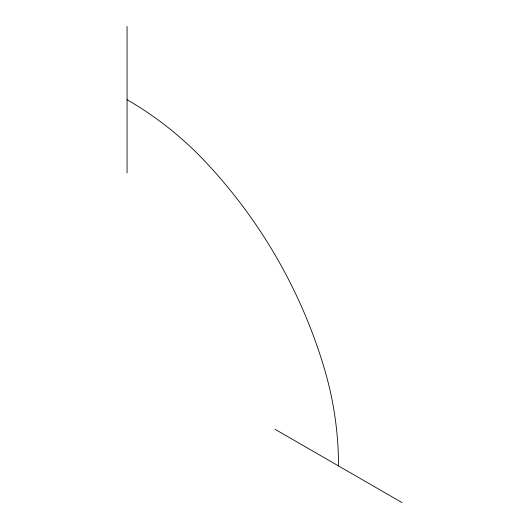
<?xml version="1.0" encoding="UTF-8"?>
<svg xmlns="http://www.w3.org/2000/svg" width="529" height="529" viewBox="0 0 529 529"><rect width="100%" height="100%" fill="white"/><g stroke="black" fill="none" stroke-linecap="round" stroke-linejoin="round"><path stroke-width="0.79" d="M275.073 429.303L401.941 502.55M127.059 26.45L127.059 172.943M127.059 99.697A341.708 341.708 0 0 1 204.28 160.624A516.225 516.225 0 0 1 324.35 368.587A341.708 341.708 0 0 1 338.507 465.93"/></g></svg>
